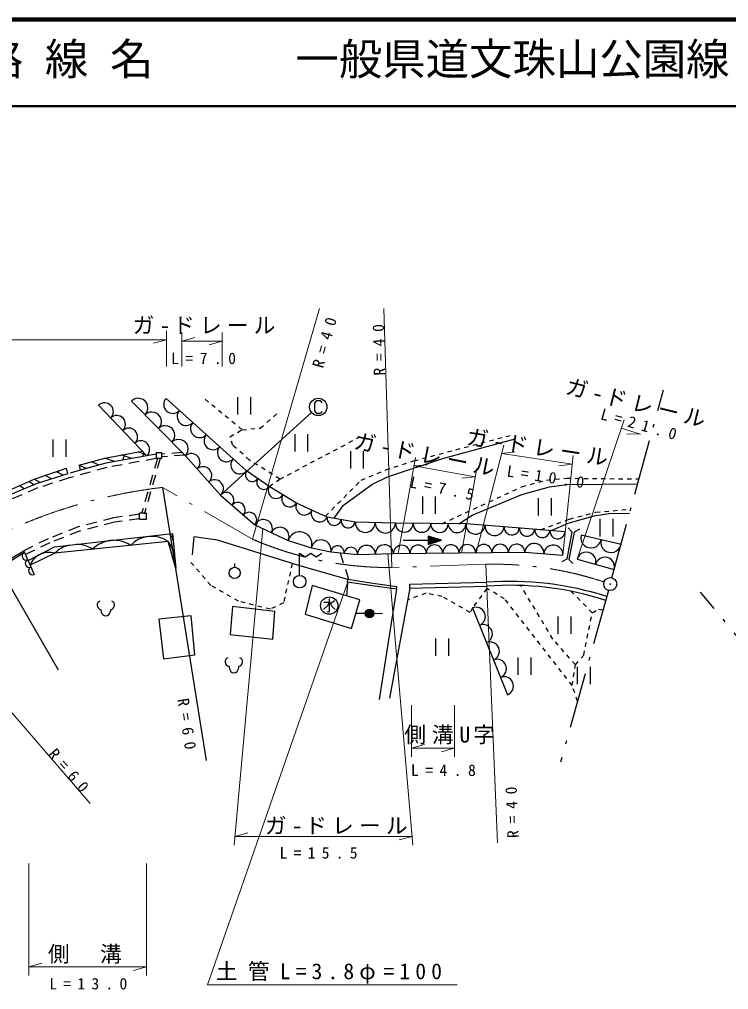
# Model space of a CAD drawing. Units: millimetres, scale not verified. Extents: x 40000 to 680000, y 20000 to 380000.
# Drawn here: x 184938 to 266628, y 268159 to 380000 of the extents above; entities that cross this region are included whole.
import ezdxf
from ezdxf.enums import TextEntityAlignment as Align

# ---------------------------------------------------------------- set-up
doc = ezdxf.new("R2010")
doc.units = ezdxf.units.MM
doc.header["$LTSCALE"] = 1000
for name, pattern in [('USER1', [1, 0.5, -0.5]), ('USER2', [2, 1.2, -0.8]), ('USER3', [10, 6.4, -1.6, 0.4, -1.6])]:
    doc.linetypes.add(name, pattern=pattern)
for name, color, linetype, lineweight in [('M-BGD', 7, 'Continuous', 25), ('M-BMK', 2, 'USER3', 13), ('M-OTRS', 6, 'Continuous', 25), ('M-STR-HTXT', 7, 'Continuous', 13), ('M-STR-STR3', 7, 'Continuous', 25), ('M-STR-STRC', 7, 'Continuous', 25), ('M-TTL', 2, 'Continuous', 140), ('M-TTL-LINE', 7, 'Continuous', 50)]:
    doc.layers.add(name, color=color, linetype=linetype, lineweight=lineweight)
doc.layers.add('M-BMK-SRVR', color=3, linetype='Continuous')
doc.layers.add('M-TTL-TXT', color=7, linetype='Continuous')
doc.styles.add('ＭＳ ゴシック', font='')
doc.styles.get('ＭＳ ゴシック').set_extended_font_data('MS Gothic')

# ---------------------------------------------------------------- blocks, each defined once
blk = doc.blocks.new('MARK1085C15L13W1')
at = {"color": 7, "linetype": 'Continuous', "lineweight": 25}
blk.add_lwpolyline([(0.022, 0.024), (0.018, 0.03), (0.01, 0.036), (-0.008, 0.036), (-0.016, 0.03), (-0.022, 0.022), (-0.022, -0.022), (-0.016, -0.03), (-0.008, -0.036), (0.01, -0.036), (0.018, -0.032), (0.022, -0.026)], dxfattribs=at)
blk.add_circle((0, 0), 0.05, dxfattribs=at)
blk = doc.blocks.new('MARK5C10L10W1')
at = {"color": 3, "linetype": 'Continuous', "lineweight": 25}
blk.add_circle((0, 0), 0.05, dxfattribs=at)
blk = doc.blocks.new('MARK1119C15L6W1')
at = {"color": 7, "linetype": 'Continuous', "lineweight": 25}
blk.add_line((0, 0.024), (0, 0.05), dxfattribs=at)
blk.add_circle((0, -0.014), 0.038, dxfattribs=at)
blk = doc.blocks.new('MARK1115C15L6W1')
at = {"color": 7, "linetype": 'Continuous', "lineweight": 25}
for p, q in [((-0.038, 0.05), (-0.038, -0.05)), ((0.038, -0.05), (0.038, 0.05))]:
    blk.add_line(p, q, dxfattribs=at)
blk = doc.blocks.new('MARK1192C15L6W1')
at = {"color": 7, "linetype": 'Continuous', "lineweight": 25}
for radius in [0.05, 0.044, 0.038, 0.032, 0.026, 0.02, 0.014, 0.008, 0.002]:
    blk.add_circle((0, 0), radius, dxfattribs=at)
blk = doc.blocks.new('MARK1197C15L6W1')
at = {"color": 7, "linetype": 'Continuous', "lineweight": 25}
for points in [[(0, 0), (-0.032, -0.1), (0.032, -0.1)], [(0, -0.012), (-0.026, -0.096), (0.026, -0.096)], [(0, -0.024), (-0.02, -0.092), (0.02, -0.092)], [(0, -0.036), (-0.014, -0.088), (0.014, -0.088)], [(0, -0.048), (-0.008, -0.084), (0.008, -0.084)], [(0, -0.064), (-0.002, -0.08), (0.002, -0.08)]]:
    blk.add_lwpolyline(points, close=True, dxfattribs=at)
blk = doc.blocks.new('MARK1048C15L6W1')
at = {"color": 7, "linetype": 'Continuous', "lineweight": 25}
blk.add_lwpolyline([(-0.034, 0.04), (-0.042, 0.036), (-0.048, 0.03), (-0.05, 0.022), (-0.05, 0.014), (-0.048, 0.006), (-0.042, -0.002), (-0.036, -0.006), (-0.028, -0.008), (-0.028, -0.014), (-0.026, -0.024), (-0.022, -0.032), (-0.018, -0.038), (-0.01, -0.044), (0, -0.046), (0.01, -0.044), (0.018, -0.038), (0.022, -0.032), (0.026, -0.024), (0.028, -0.014), (0.028, -0.008), (0.036, -0.006), (0.042, -0.002), (0.048, 0.006), (0.05, 0.014), (0.05, 0.022), (0.048, 0.03), (0.042, 0.036), (0.034, 0.04)], dxfattribs=at)
blk = doc.blocks.new('MARK28C15L14W1')
at = {"color": 7, "linetype": 'Continuous', "lineweight": 13}
blk.add_line((0, 0), (0.014, -0.05), dxfattribs=at)
blk = doc.blocks.new('MARK1553C15L12W1')
at = {"color": 7, "linetype": 'Continuous', "lineweight": 25}
blk.add_arc((0, 0), 0.05, 270, 90, dxfattribs=at)
blk = doc.blocks.new('MARK1553C15L6W1')
at = {"color": 7, "linetype": 'Continuous', "lineweight": 25}
blk.add_arc((0, 0), 0.05, 270, 90, dxfattribs=at)
blk = doc.blocks.new('MARK28C15L6W1')
at = {"color": 7, "linetype": 'Continuous', "lineweight": 25}
blk.add_line((0, 0), (0.014, -0.05), dxfattribs=at)

msp = doc.modelspace()

# ---------------------------------------------------------------- linework, layer by layer
at = {"layer": 'M-BGD', "linetype": 'USER1'}
for p, q in [((210580, 332699), (206278, 336260)), ((250927, 311600), (248467, 314090))]:
    msp.add_line(p, q, dxfattribs=at)
at = {"layer": 'M-BGD', "linetype": 'USER2'}
for p, q in [((203702, 330056), (201351, 329880)), ((200841, 329374), (199019, 323062)), ((201153, 329374), (199308, 322979)), ((200703, 329882), (199631, 329696)), ((203977, 329776), (201351, 329579)), ((191941, 328043), (190552, 327631)), ((221873, 318509), (222876, 315410))]:
    msp.add_line(p, q, dxfattribs=at)
at = {"layer": 'M-BGD'}
for p, q in [((201351, 329374), (200702, 329374)), ((201415, 326050), (206451, 294575)), ((199533, 323062), (198766, 323062)), ((198766, 322348), (198766, 323062)), ((199533, 322348), (198766, 322348)), ((199533, 323062), (199533, 322348)), ((188997, 319211), (202589, 320732)), ((202589, 320732), (202937, 316683)), ((204884, 318261), (205081, 320333)), ((229138, 319951), (233541, 319951)), ((185937, 317607), (188997, 319211)), ((202079, 319828), (189021, 318455)), ((202937, 316683), (202079, 319828)), ((185512, 318563), (186640, 316026)), ((189021, 318455), (186167, 317090)), ((222712, 315132), (222758, 315429)), ((228372, 314303), (226375, 301583)), ((229922, 314430), (227564, 301745)), ((228372, 314303), (228419, 314600)), ((229910, 314880), (238759, 315115)), ((229922, 314430), (229910, 314880)), ((229922, 314430), (238762, 314665)), ((221222, 312988), (220782, 312628)), ((224766, 311503), (223766, 311503)), ((225765, 311521), (226765, 311555))]:
    msp.add_line(p, q, dxfattribs=at)
at = {"layer": 'M-BGD', "linetype": 'USER1'}
for points in [[(214941, 327003), (211440, 329198), (209541, 330890), (209185, 331898), (210580, 332699), (212686, 332877), (214704, 334628)], [(213726, 326170), (214941, 327003), (224198, 331898)], [(220191, 322726), (224304, 326884), (227152, 328071), (230386, 329109), (241482, 332047)], [(233602, 321866), (242828, 326130), (245658, 326892), (247944, 327109), (256317, 327030)], [(244979, 321171), (248298, 322401), (251346, 323191), (255363, 323547)], [(216368, 317283), (215349, 312726), (213851, 312019), (210169, 312918), (206979, 314759), (204411, 317735)], [(248599, 303217), (240828, 313201), (238790, 314394), (237129, 312159), (236869, 311629), (233609, 313492), (231747, 313841), (229709, 313090)], [(248977, 305604), (246387, 308573), (242655, 314803)], [(249231, 301415), (248599, 303217), (248977, 305604), (249938, 306710), (250927, 311600), (251626, 312007), (252163, 311925)]]:
    msp.add_lwpolyline(points, dxfattribs=at)
at = {"layer": 'M-BGD'}
for points in [[(221193, 322490), (222286, 324006), (225520, 326380), (227330, 327270), (233828, 329436), (242046, 331631)], [(201351, 329374), (201351, 330019), (200703, 330019), (200702, 329374)], [(235562, 321848), (237086, 322864), (242801, 325232), (245985, 326130), (247998, 326375), (256162, 326464)], [(246200, 321070), (248134, 321939), (251128, 322755), (252815, 323027), (255232, 323068)], [(248148, 321384), (248571, 320919), (247993, 317777), (247416, 317482)], [(249444, 321229), (248824, 320891), (248236, 317753), (248669, 317270)], [(222758, 315429), (217235, 317012), (207765, 319971), (205081, 320333)], [(217212, 315904), (217212, 318464), (217852, 318064), (218492, 318464), (219132, 318064), (219772, 318464)], [(174278, 297490), (169918, 301885), (176964, 309385), (176371, 310117), (182092, 315349), (183206, 315767), (189394, 305038)], [(228419, 314600), (225637, 314983), (222758, 315429)], [(228372, 314303), (225591, 314687), (222712, 315132)], [(220622, 313228), (220622, 311748), (220542, 311668), (220342, 311708)], [(220022, 312828), (220622, 312828), (220422, 312388), (219982, 311988)], [(220622, 312948), (220902, 312388), (221302, 311988)]]:
    msp.add_lwpolyline(points, dxfattribs=at)
at = {"layer": 'M-BGD', "linetype": 'USER2'}
for points in [[(200702, 329374), (195012, 328354), (190672, 327144), (187037, 325983), (181505, 323593), (177377, 321448), (173996, 319209), (166599, 313114), (147003, 296156), (137873, 292676), (132118, 292202)], [(198766, 322950), (195781, 322545), (191713, 321493), (188252, 320137), (185428, 318753)], [(198766, 322446), (195878, 322054), (191868, 321016), (188454, 319679), (185648, 318304)]]:
    msp.add_lwpolyline(points, dxfattribs=at)
at = {"layer": 'M-BGD'}
for points in [[(218648, 314752), (217837, 311456), (223193, 309782), (224170, 313087)], [(209480, 312317), (209218, 309083), (214138, 308568), (214364, 311734)], [(200995, 310869), (201551, 306301), (205163, 306759), (204706, 311262)]]:
    msp.add_lwpolyline(points, close=True, dxfattribs=at)
for centre, radius in [((217212, 315184), 720), ((220622, 312428), 1000)]:
    msp.add_circle(centre, radius, dxfattribs=at)
for centre, radius, start, end in [((195822, 316554), 3400, 96.71942, 136.06763), ((195822, 316554), 3400, 55.9353, 96.04941), ((200175, 317012), 3400, 55.9353, 136.06763), ((198125, 318749), 4685, 14.58926, 22.1033), ((191469, 316096), 3400, 103.91333, 136.06763), ((191469, 316096), 3400, 55.9353, 88.8555), ((198271, 317099), 4685, 14.92975, 35.62314), ((188327, 316240), 2321, 119.45993, 158.53384), ((188327, 316240), 2321, 72.595, 115.86804), ((241494, 279231), 35988, 72.03712, 94.3587), ((241484, 279158), 35611, 72.02729, 94.38287)]:
    msp.add_arc(centre, radius, start, end, dxfattribs=at)
at = {"layer": 'M-BMK'}
for p, q in [((211787, 320076), (201415, 326050)), ((238663, 317183), (227839, 316812))]:
    msp.add_line(p, q, dxfattribs=at)
for centre, radius, start, end in [((208460, 266465), 60000, 96.74341, 127.44397), ((227615, 356812), 40000, 246.69141, 270.32057), ((239652, 277195), 40000, 71.58916, 91.41745)]:
    msp.add_arc(centre, radius, start, end, dxfattribs=at)
at = {"layer": 'M-OTRS', "linetype": 'USER3'}
for p, q in [((253193, 315627), (259130, 337298)), ((252793, 314182), (247264, 294364)), ((277661, 296624), (263406, 313992))]:
    msp.add_line(p, q, dxfattribs=at)
at = {"layer": 'M-OTRS'}
for radius in [31.3, 25, 18.8, 12.5, 6.3]:
    msp.add_circle((252995, 314904), radius, dxfattribs=at)
at = {"layer": 'M-STR-HTXT'}
for p, q in [((211787, 320076), (219487, 346661)), ((227839, 316812), (226903, 346661)), ((201894, 344081), (201894, 339969)), ((203634, 339969), (203634, 343898)), ((208302, 343898), (208302, 339969)), ((141022, 343081), (201894, 343081)), ((203634, 342898), (208302, 342898)), ((249171, 317775), (254585, 333826)), ((254265, 332878), (256474, 332198)), ((237556, 318517), (240744, 330928)), ((240494, 329955), (248631, 328720)), ((228573, 318431), (230563, 329508)), ((248735, 329716), (247541, 318222)), ((230387, 328523), (237440, 327256)), ((237617, 328240), (235867, 318501)), ((212994, 321305), (209670, 284825)), ((230265, 284825), (227378, 318406)), ((238663, 317183), (239993, 285089)), ((171981, 314102), (193080, 289608)), ((230099, 300961), (230099, 294998)), ((235062, 294998), (235062, 300961)), ((230099, 295998), (235062, 295998)), ((209761, 285825), (230179, 285825)), ((186027, 282682), (186027, 269772)), ((199591, 269772), (199591, 282682)), ((186027, 270772), (199591, 270772))]:
    msp.add_line(p, q, dxfattribs=at)
msp.add_lwpolyline([(222723, 315059), (206609, 268713), (235351, 268713)], dxfattribs=at)
at = {"layer": 'M-STR-STR3'}
for p, q in [((194055, 335515), (199631, 329696)), ((194778, 329432), (199064, 330236)), ((199498, 329823), (198608, 330151)), ((194900, 328842), (191818, 328009)), ((191832, 328599), (194778, 329432)), ((194104, 328627), (193293, 329012)), ((195892, 329021), (194778, 329432)), ((199631, 329696), (194900, 328842)), ((197832, 329371), (196693, 329792)), ((197000, 329678), (196820, 329189)), ((199223, 329924), (199104, 329601)), ((186631, 326982), (190351, 328255)), ((189970, 327445), (189202, 327862)), ((189425, 327938), (189342, 327786)), ((190529, 327624), (190351, 328255)), ((192619, 328226), (191832, 328599)), ((191832, 328599), (191941, 328043)), ((194068, 328645), (194053, 328613)), ((182756, 325286), (186631, 326982)), ((186609, 326346), (186036, 326722)), ((186111, 326755), (186073, 326698)), ((187331, 326602), (186631, 326982)), ((190529, 327624), (186861, 326452)), ((188651, 327024), (187917, 327422)), ((186861, 326452), (182955, 324805)), ((185499, 325878), (184943, 326243)), ((254242, 319458), (249632, 320526)), ((173945, 311822), (185428, 318753)), ((185512, 318563), (185428, 318753)), ((185512, 318563), (174285, 311427)), ((249171, 317775), (253457, 316593)), ((237129, 312159), (241170, 302153))]:
    msp.add_line(p, q, dxfattribs=at)
for points in [[(197864, 336002), (204056, 329695), (208107, 325161), (212064, 321739), (215896, 319947), (218566, 319081), (220813, 318621), (223883, 318297), (228026, 318426), (243155, 318571), (247541, 318222)], [(247817, 320937), (240771, 321518), (236375, 321841), (228251, 321916), (223618, 322060), (220401, 322631), (216862, 324242), (213726, 326170), (211107, 327954), (201829, 336317)], [(199631, 329696), (194900, 328842), (191941, 328043)]]:
    msp.add_lwpolyline(points, dxfattribs=at)
at = {"layer": 'M-STR-STRC'}
msp.add_line((208107, 325161), (218571, 334690), dxfattribs=at)
at = {"layer": 'M-TTL'}
msp.add_line((680000, 380000), (40000, 380000), dxfattribs=at)
at = {"layer": 'M-TTL-LINE'}
msp.add_line((40000, 370000), (680000, 370000), dxfattribs=at)

# ---------------------------------------------------------------- block references
at = {"layer": 'M-BGD'}
for name, p, xscale, yscale in [('MARK1115C15L6W1', (210832, 335440), 20000, 20000), ('MARK1115C15L6W1', (217416, 331201), 20000, 20000), ('MARK1115C15L6W1', (189565, 330583), 20000, 20000), ('MARK1115C15L6W1', (223819, 329217), 20000, 20000), ('MARK1115C15L6W1', (232116, 323986), 20000, 20000), ('MARK1115C15L6W1', (245464, 323806), 20000, 20000), ('MARK1115C15L6W1', (252561, 321409), 20000, 20000), ('MARK1119C15L6W1', (209736, 316437), 17000, 17000), ('MARK1048C15L6W1', (194890, 312152), 20000, 20000), ('MARK1192C15L6W1', (225266, 311503), 10000, 10000), ('MARK1115C15L6W1', (247737, 310175), 20000, 20000), ('MARK1115C15L6W1', (233639, 307623), 20000, 20000), ('MARK1048C15L6W1', (209644, 305605), 20000, 20000), ('MARK1115C15L6W1', (243118, 305435), 20000, 20000), ('MARK1115C15L6W1', (249954, 304357), 20000, 20000)]:
    msp.add_blockref(name, p, dxfattribs=dict(at, xscale=xscale, yscale=yscale))
for name, p, xscale, yscale, rotation in [('MARK1197C15L6W1', (233541, 319951), 15000, 15000, 270), ('MARK1553C15L6W1', (185700, 318140), 9253, 9253, 203.96847), ('MARK1553C15L6W1', (186076, 317294), 9252, 9252, 203.96847), ('MARK1553C15L6W1', (186452, 316449), 9253, 9253, 203.96847), ('MARK28C15L6W1', (222723, 315059), 30000, 30000, 340.82808)]:
    msp.add_blockref(name, p, dxfattribs=dict(at, xscale=xscale, yscale=yscale, rotation=rotation))
at = {"layer": 'M-BMK-SRVR', "xscale": 15000, "yscale": 15000}
msp.add_blockref('MARK5C10L10W1', (252995, 314904), dxfattribs=at)
at = {"layer": 'M-STR-HTXT', "xscale": 30000, "yscale": 30000}
for p, rotation in [((201894, 343081), 270), ((203634, 342898), 90), ((208302, 342898), 270), ((256474, 332198), 252.89727), ((240494, 329955), 81.37265), ((230387, 328523), 79.81337), ((248631, 328720), 261.37265), ((237440, 327256), 259.81337), ((230099, 295998), 90), ((235062, 295998), 270), ((209761, 285825), 90), ((230179, 285825), 270), ((186027, 270772), 90), ((199591, 270772), 270)]:
    msp.add_blockref('MARK28C15L14W1', p, dxfattribs=dict(at, rotation=rotation))
at = {"layer": 'M-STR-STR3'}
for p, xscale, yscale, rotation in [((198638, 335214), 22096, 22096, 44.47243), ((194752, 334788), 20149, 20149, 43.77958), ((202602, 335620), 20819, 20819, 227.97), ((196146, 333333), 20150, 20150, 43.77958), ((200186, 333637), 22095, 22095, 44.47243), ((204149, 334226), 20818, 20818, 227.97), ((197540, 331878), 20149, 20149, 43.77958), ((201734, 332060), 22096, 22096, 44.47243), ((205695, 332832), 20818, 20818, 227.97), ((198934, 330423), 20149, 20149, 43.77958), ((203282, 330483), 22096, 22096, 44.47243), ((207241, 331438), 20818, 20818, 227.97), ((204731, 328939), 20269, 20269, 41.77763), ((208788, 330045), 20819, 20819, 227.97), ((206082, 327428), 20268, 20268, 41.77763), ((210334, 328651), 20818, 20818, 227.97), ((211762, 327508), 15841, 15841, 235.73266), ((207432, 325916), 20269, 20269, 41.77763), ((213071, 326616), 15841, 15841, 235.73266), ((208767, 324590), 17436, 17436, 49.15155), ((214510, 325688), 18407, 18407, 238.42184), ((210086, 323450), 17436, 17436, 49.15155), ((216078, 324724), 18406, 18406, 238.42184), ((211405, 322310), 17436, 17436, 49.15155), ((217747, 323839), 19442, 19442, 245.52096), ((219516, 323034), 19443, 19443, 245.52096), ((213022, 321291), 21153, 21153, 64.92992), ((221205, 322488), 16338, 16338, 259.93252), ((222814, 322203), 16339, 16339, 259.93252), ((214938, 320395), 21152, 21152, 64.92992), ((217231, 319514), 28068, 28068, 72.04052), ((224776, 322024), 23173, 23173, 268.2212), ((227093, 321952), 23173, 23173, 268.2212), ((229266, 321907), 20311, 20311, 269.46885), ((231297, 321888), 20311, 20311, 269.46885), ((233328, 321869), 20311, 20311, 269.46885), ((235359, 321850), 20311, 20311, 269.46885), ((237474, 321760), 22041, 22041, 265.80781), ((239672, 321599), 22041, 22041, 265.80781), ((241652, 321446), 17674, 17674, 265.28331), ((243413, 321300), 17675, 17675, 265.28331), ((245175, 321155), 17674, 17674, 265.28331), ((246936, 321010), 17675, 17675, 265.28331), ((219689, 318851), 22932, 22932, 78.41938), ((250785, 320259), 23661, 23661, 256.96641), ((253090, 319725), 23662, 23662, 256.96641), ((221580, 318540), 15436, 15436, 83.97958), ((223115, 318378), 15435, 15435, 83.97958), ((224919, 318329), 20726, 20726, 91.78196), ((226990, 318394), 20726, 20726, 91.78196), ((228972, 318435), 18912, 18912, 90.54764), ((230863, 318453), 18913, 18913, 90.54764), ((232754, 318471), 18912, 18912, 90.54764), ((234645, 318489), 18913, 18913, 90.54764), ((236536, 318507), 18912, 18912, 90.54764), ((238427, 318525), 18913, 18913, 90.54764), ((240319, 318544), 18912, 18912, 90.54764), ((242210, 318562), 18913, 18913, 90.54764), ((244252, 318484), 21999, 21999, 85.45624), ((246445, 318309), 22000, 22000, 85.45624), ((250242, 317479), 22233, 22233, 74.58414), ((252386, 316888), 22233, 22233, 74.58414), ((237533, 311158), 21583, 21583, 21.99029), ((238341, 309157), 21582, 21582, 21.99029), ((239149, 307156), 21583, 21583, 21.99029), ((239958, 305155), 21582, 21582, 21.99029), ((240766, 303153), 21583, 21583, 21.99029)]:
    msp.add_blockref('MARK1553C15L12W1', p, dxfattribs=dict(at, xscale=xscale, yscale=yscale, rotation=rotation))
at = {"layer": 'M-STR-STRC', "xscale": 20000, "yscale": 20000}
msp.add_blockref('MARK1085C15L13W1', (219368, 335327), dxfattribs=at)

# ---------------------------------------------------------------- texts
at = {"layer": 'M-STR-HTXT', "attachment_point": 7, "style": 'ＭＳ ゴシック'}
for s, insert, char_height in [('\\T1.24;ガ-ドレール', (197983, 343718), 1833), ('\\T1.83;L=7.0', (202414, 340244), 1320), ('\\T1.27;側溝U字', (229274, 296435), 1833), ('\\T1.83;L=4.8', (230036, 292767), 1320), ('\\T1.24;ガ-ドレール', (213210, 286042), 1833), ('\\T1.8;L=15.5', (214909, 283241), 1320), ('\\T1.2;側\u3000溝', (188219, 271157), 1833), ('\\T1.47;土管L=3.8φ=100', (207570, 268861), 1833), ('\\T1.8;L=13.0', (188383, 268159), 1320)]:
    msp.add_mtext(s, dxfattribs=dict(at, insert=insert, char_height=char_height))
for s, insert, char_height, rotation in [('\\T1.87;R=40', (219930, 339710), 1320, 74.2), ('\\T1.87;R=40', (227094, 338961), 1320, 91.4), ('\\T1.24;ガ-ドレール', (247719, 336793), 1833, 346.1), ('\\T1.8;L=21.0', (251777, 333907), 1320, 344.4), ('\\T1.24;ガ-ドレール', (223336, 330469), 1833, 348.7), ('\\T1.24;ガ-ドレール', (236327, 330922), 1833, 351.3), ('\\T1.8;L=10.0', (241010, 327297), 1320, 351.3), ('\\T1.83;L=7.5', (229831, 326038), 1320, 348.4), ('\\T1.87;R=60', (203114, 301628), 1320, 278.6), ('\\T1.87;R=60', (188156, 295230), 1320, 311), ('\\T1.87;R=40', (242482, 285656), 1320, 92.3)]:
    msp.add_mtext(s, dxfattribs=dict(at, insert=insert, char_height=char_height, rotation=rotation))
at = {"layer": 'M-TTL-TXT', "style": 'ＭＳ ゴシック'}
for s, p in [('路 線 名', (180380, 372500)), ('一般県道文珠山公園線', (216734, 372500))]:
    msp.add_text(s, height=3666, dxfattribs=at).set_placement(p, align=Align.BOTTOM_LEFT)

doc.saveas('drawing.dxf')
